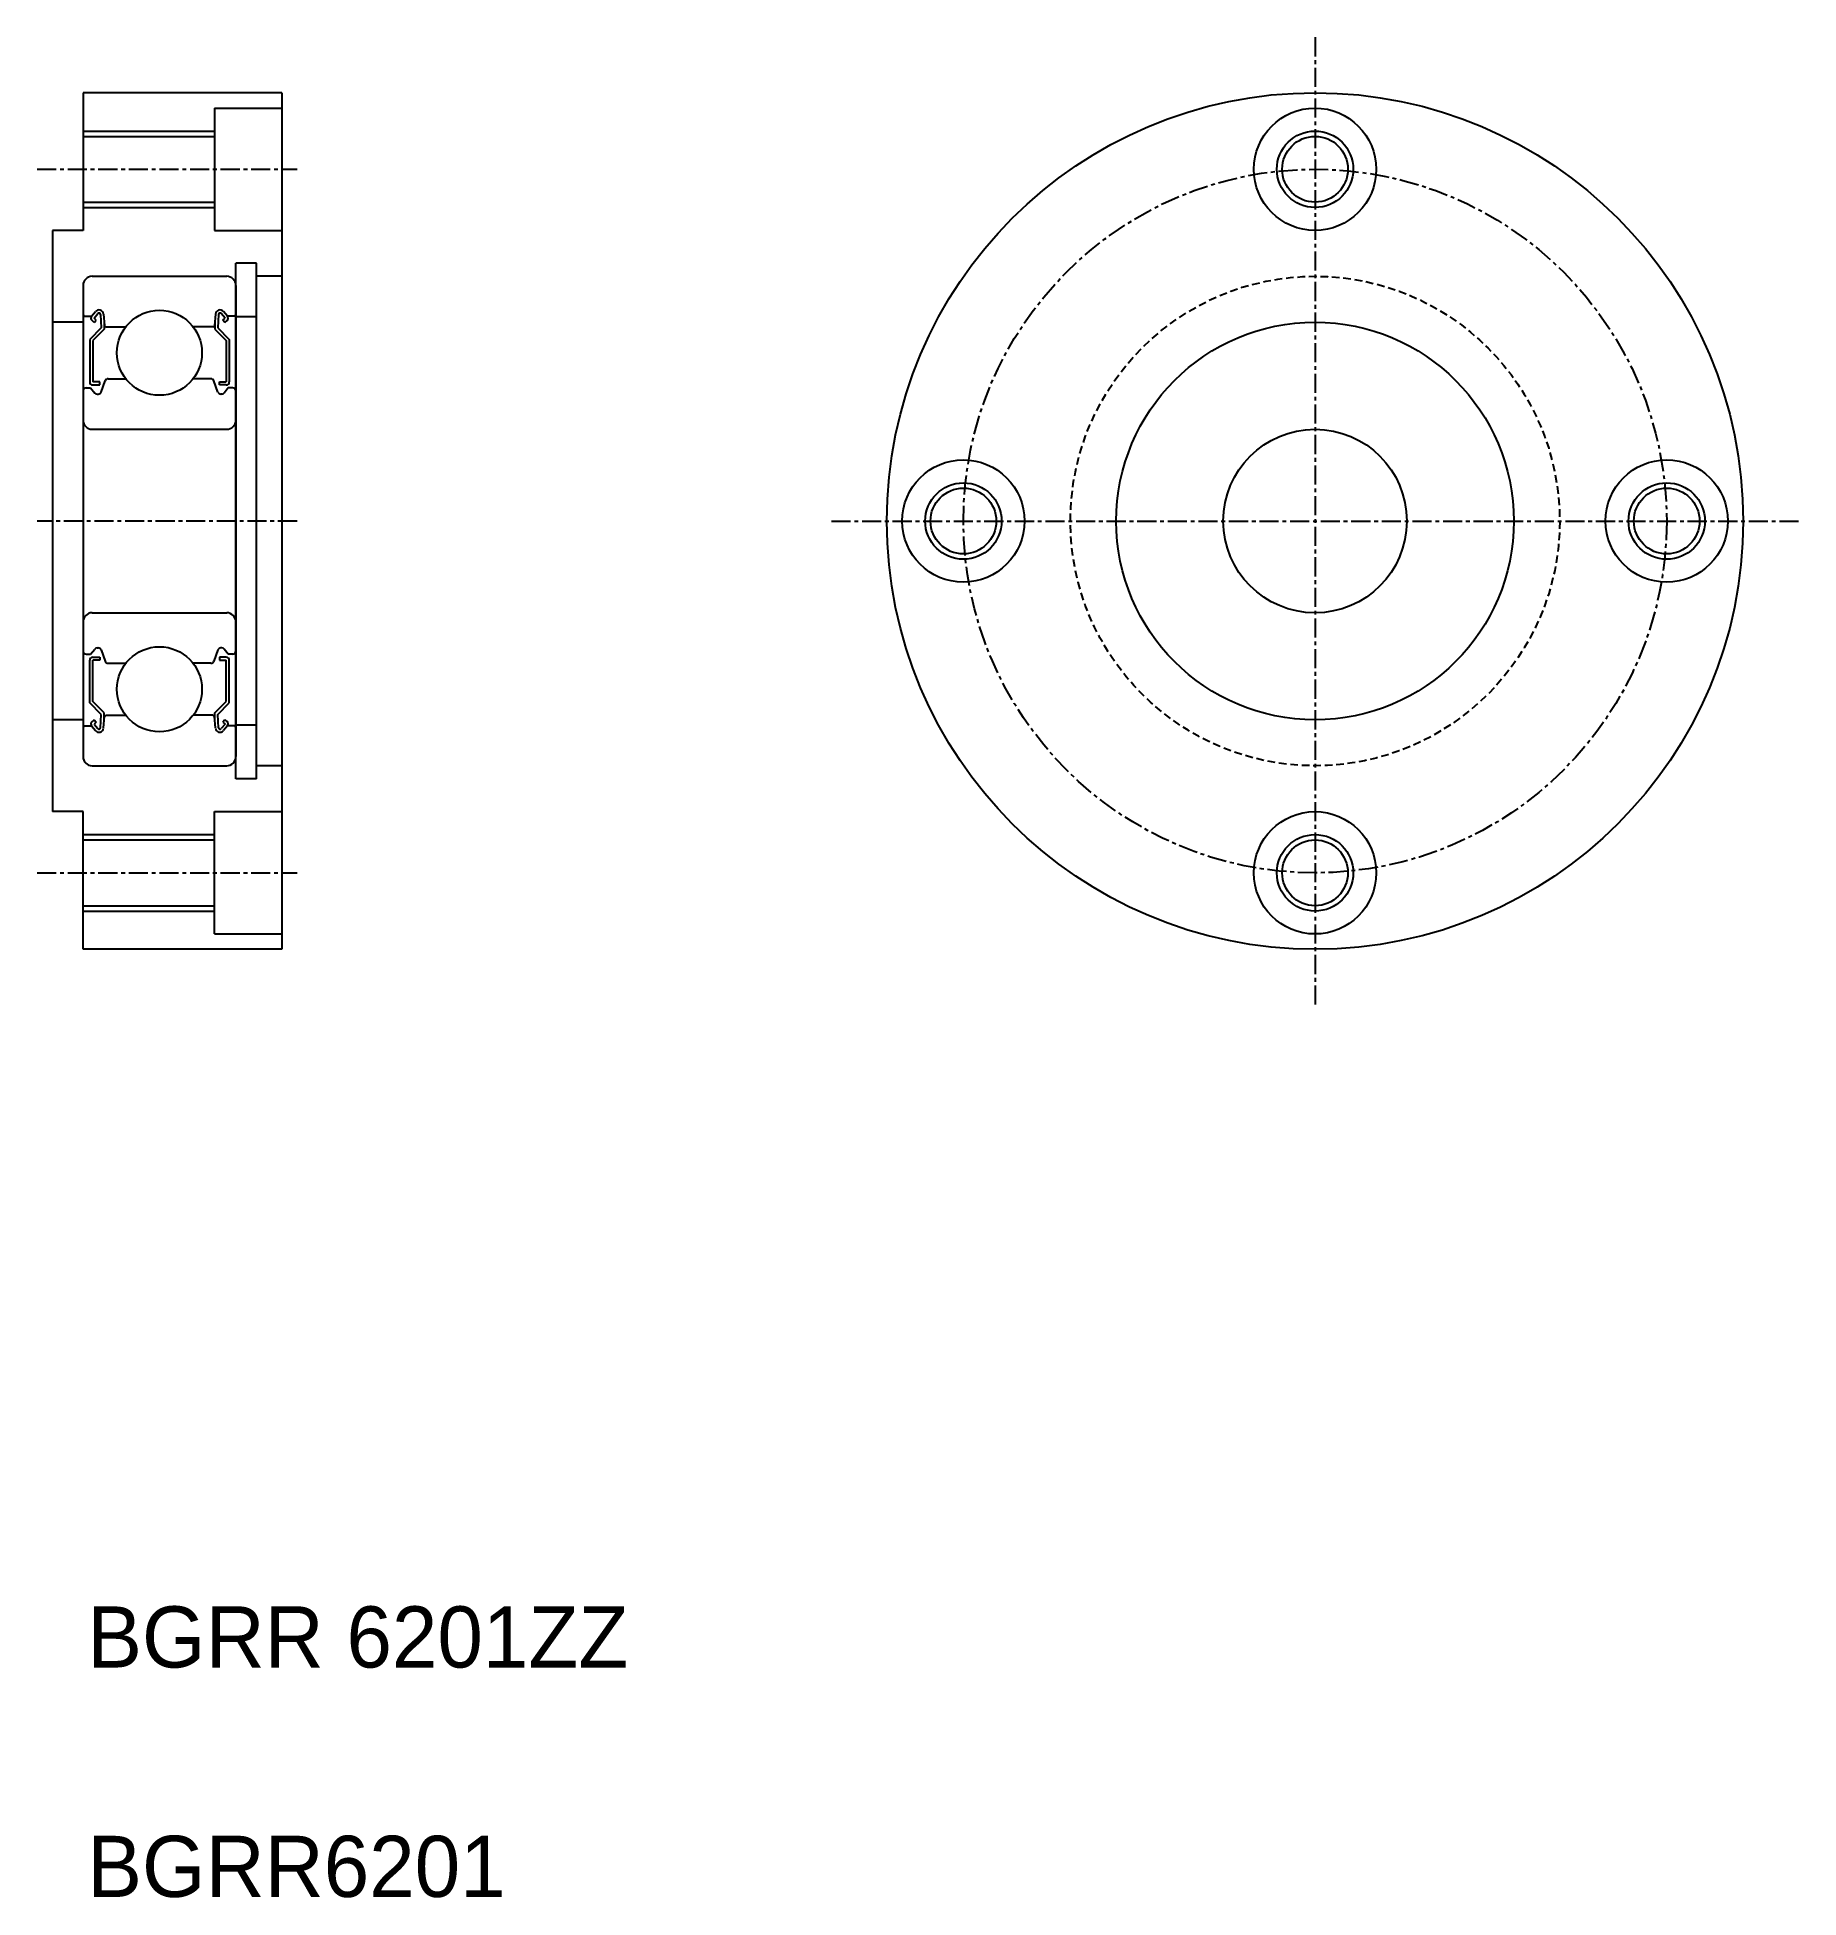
# Model space of a CAD drawing. Extents: x 180 to 295, y 67 to 189.
import ezdxf

# ---------------------------------------------------------------- set-up
doc = ezdxf.new("R2010")
doc.units = 0
doc.linetypes.add('CENTER', pattern=[2, 1.25, -0.25, 0.25, -0.25])
doc.linetypes.add('DASHED', pattern=[0.75, 0.5, -0.25])
doc.layers.get('0').update_dxf_attribs({"linetype": 'CONTINUOUS'})
doc.layers.add('CENTER', color=1, linetype='CENTER')

msp = doc.modelspace()

# ---------------------------------------------------------------- linework, layer by layer
for p, q in [((195.89, 185.07), (182.89, 185.07)), ((182.89, 185.07), (182.89, 176.07)), ((189.39, 185.07), (189.39, 185.07)), ((192.64, 185.07), (192.64, 185.07)), ((195.89, 185.07), (195.89, 129.07)), ((191.49, 184.07), (191.49, 176.07)), ((191.49, 184.07), (195.89, 184.07)), ((182.89, 182.22), (191.49, 182.22)), ((182.89, 177.92), (191.49, 177.92)), ((180.89, 176.07), (180.89, 138.07)), ((182.89, 176.07), (180.89, 176.07)), ((191.49, 176.07), (195.89, 176.07)), ((183.49, 173.07), (192.29, 173.07)), ((192.89, 140.22), (192.89, 173.92)), ((194.24, 173.92), (192.89, 173.92)), ((194.24, 140.22), (194.24, 173.92)), ((195.89, 173.07), (194.24, 173.07)), ((182.89, 172.47), (182.89, 141.67)), ((192.89, 172.47), (192.89, 141.67)), ((182.99, 170.47), (183.45, 170.47)), ((183.45, 170.47), (183.7, 170.76)), ((183.61, 170.34), (183.86, 170.64)), ((183.76, 170.21), (183.61, 170.34)), ((184.03, 170.58), (184.08, 169.7)), ((184.23, 170.6), (184.3, 169.86)), ((191.56, 170.6), (191.49, 169.86)), ((191.75, 170.58), (191.71, 169.7)), ((192.18, 170.34), (191.93, 170.64)), ((192.03, 170.21), (192.18, 170.34)), ((192.33, 170.47), (192.08, 170.76)), ((192.79, 170.47), (192.33, 170.47)), ((194.24, 170.42), (192.89, 170.42)), ((182.89, 170.07), (180.89, 170.07)), ((184.08, 169.7), (183.33, 168.95)), ((183.63, 170.06), (183.48, 170.18)), ((184.28, 169.62), (183.53, 168.87)), ((183.63, 170.06), (183.76, 170.21)), ((184.28, 170.09), (184.28, 169.62)), ((184.4, 169.77), (185.7, 169.77)), ((191.39, 169.77), (190.09, 169.77)), ((191.51, 170.09), (191.51, 169.62)), ((191.51, 169.62), (192.26, 168.87)), ((191.71, 169.7), (192.46, 168.95)), ((192.16, 170.06), (192.03, 170.21)), ((192.16, 170.06), (192.31, 170.18)), ((183.33, 168.95), (183.33, 166.17)), ((183.53, 168.87), (183.53, 166.17)), ((192.26, 168.87), (192.26, 166.17)), ((192.46, 168.95), (192.46, 166.17)), ((183.09, 165.77), (183.39, 165.77)), ((183.39, 165.77), (183.67, 165.44)), ((183.98, 166.17), (183.53, 166.17)), ((183.53, 165.97), (183.98, 165.97)), ((183.98, 165.97), (183.98, 166.17)), ((184.08, 165.5), (184.34, 166.24)), ((184.53, 166.37), (185.7, 166.37)), ((191.26, 166.37), (190.09, 166.37)), ((191.71, 165.5), (191.44, 166.24)), ((191.81, 166.17), (192.26, 166.17)), ((191.81, 165.97), (191.81, 166.17)), ((192.26, 165.97), (191.81, 165.97)), ((192.39, 165.77), (192.12, 165.44)), ((192.69, 165.77), (192.39, 165.77)), ((183.82, 165.37), (183.89, 165.37)), ((191.97, 165.37), (191.9, 165.37)), ((183.49, 163.07), (192.29, 163.07)), ((183.49, 151.07), (192.29, 151.07)), ((183.39, 148.37), (183.67, 148.7)), ((183.82, 148.77), (183.89, 148.77)), ((184.08, 148.64), (184.34, 147.9)), ((191.71, 148.64), (191.44, 147.9)), ((191.97, 148.77), (191.9, 148.77)), ((192.39, 148.37), (192.12, 148.7)), ((183.09, 148.37), (183.39, 148.37)), ((183.33, 145.18), (183.33, 147.97)), ((183.53, 148.17), (183.98, 148.17)), ((183.53, 145.27), (183.53, 147.97)), ((183.98, 147.97), (183.53, 147.97)), ((183.98, 148.17), (183.98, 147.97)), ((184.53, 147.77), (185.7, 147.77)), ((191.26, 147.77), (190.09, 147.77)), ((192.26, 148.17), (191.81, 148.17)), ((191.81, 148.17), (191.81, 147.97)), ((191.81, 147.97), (192.26, 147.97)), ((192.26, 145.27), (192.26, 147.97)), ((192.69, 148.37), (192.39, 148.37)), ((192.46, 145.18), (192.46, 147.97)), ((184.08, 144.43), (183.33, 145.18)), ((184.28, 144.52), (183.53, 145.27)), ((191.51, 144.52), (192.26, 145.27)), ((191.71, 144.43), (192.46, 145.18)), ((182.89, 144.07), (180.89, 144.07)), ((182.99, 143.67), (183.45, 143.67)), ((183.45, 143.67), (183.7, 143.37)), ((183.63, 144.08), (183.48, 143.95)), ((183.76, 143.92), (183.61, 143.8)), ((183.61, 143.8), (183.86, 143.5)), ((183.63, 144.08), (183.76, 143.92)), ((184.03, 143.56), (184.08, 144.43)), ((184.23, 143.54), (184.3, 144.28)), ((184.28, 144.05), (184.28, 144.52)), ((184.4, 144.37), (185.7, 144.37)), ((191.39, 144.37), (190.09, 144.37)), ((191.56, 143.54), (191.49, 144.28)), ((191.51, 144.05), (191.51, 144.52)), ((191.75, 143.56), (191.71, 144.43)), ((192.18, 143.8), (191.93, 143.5)), ((192.16, 144.08), (192.03, 143.92)), ((192.03, 143.92), (192.18, 143.8)), ((192.33, 143.67), (192.08, 143.37)), ((192.16, 144.08), (192.31, 143.95)), ((192.79, 143.67), (192.33, 143.67)), ((194.24, 143.72), (192.89, 143.72)), ((183.49, 141.07), (192.29, 141.07)), ((185.89, 141.07), (185.89, 141.07)), ((187.89, 141.07), (187.89, 141.07)), ((194.24, 140.22), (192.89, 140.22)), ((195.89, 141.07), (194.24, 141.07)), ((182.89, 138.07), (180.89, 138.07)), ((182.89, 129.07), (182.89, 138.07)), ((191.49, 130.07), (191.49, 138.07)), ((191.49, 138.07), (195.89, 138.07)), ((182.89, 136.22), (191.49, 136.22)), ((182.89, 131.92), (191.49, 131.92)), ((195.89, 129.07), (182.89, 129.07)), ((191.49, 130.07), (195.89, 130.07))]:
    msp.add_line(p, q)
at = {"color": 3}
for p, q in [((182.89, 182.57), (191.49, 182.57)), ((182.89, 177.57), (191.49, 177.57)), ((182.89, 136.57), (191.49, 136.57)), ((182.89, 131.57), (191.49, 131.57))]:
    msp.add_line(p, q, dxfattribs=at)
for centre, radius in [((263.47, 157.07), 28), ((263.47, 180.07), 4), ((263.47, 180.07), 2.15), ((187.89, 168.07), 2.78), ((187.89, 168.07), 2.78), ((263.47, 157.07), 13), ((263.47, 157.07), 6), ((240.47, 157.07), 4), ((286.47, 157.07), 4), ((240.47, 157.07), 2.15), ((286.47, 157.07), 2.15), ((187.89, 146.07), 2.78), ((187.89, 146.07), 2.78), ((263.47, 134.07), 4), ((263.47, 134.07), 2.15)]:
    msp.add_circle(centre, radius)
for centre in [(263.47, 180.07), (240.47, 157.07), (286.47, 157.07), (263.47, 134.07)]:
    msp.add_circle(centre, 2.5, dxfattribs=at)
at = {"color": 3, "linetype": 'DASHED'}
msp.add_circle((263.47, 157.07), 16, dxfattribs=at)
for centre, radius, start, end in [((183.49, 172.47), 0.6, 90, 180), ((192.29, 172.47), 0.6, 0, 90), ((182.99, 170.57), 0.1, 180, 270), ((183.61, 170.34), 0.2, 140.0012, 230.087), ((183.93, 170.57), 0.3, 4.9968, 140.0012), ((183.93, 170.57), 0.1, 2.8198, 140.0002), ((191.85, 170.57), 0.3, 39.9988, 175.0032), ((191.85, 170.57), 0.1, 39.9998, 177.1802), ((192.18, 170.34), 0.2, 309.913, 39.9988), ((192.79, 170.57), 0.1, 270, 0), ((184.4, 169.87), 0.1, 184.9968, 270), ((191.39, 169.87), 0.1, 270, 355.0032), ((183.09, 165.57), 0.2, 90, 180), ((183.53, 166.17), 0.2, 180, 270), ((183.89, 165.57), 0.2, 270, 339.9916), ((184.53, 166.17), 0.2, 90, 159.9916), ((191.26, 166.17), 0.2, 20.0084, 90), ((191.9, 165.57), 0.2, 200.0084, 270), ((192.26, 166.17), 0.2, 270, 0), ((192.69, 165.57), 0.2, 0, 90), ((183.82, 165.57), 0.2, 219.9952, 270), ((191.97, 165.57), 0.2, 270, 320.0048), ((183.49, 163.67), 0.6, 180, 270), ((192.29, 163.67), 0.6, 270, 0), ((183.49, 150.47), 0.6, 90, 180), ((192.29, 150.47), 0.6, 0, 90), ((183.09, 148.57), 0.2, 180, 270), ((183.82, 148.57), 0.2, 90, 140.0048), ((183.89, 148.57), 0.2, 20.0084, 90), ((191.9, 148.57), 0.2, 90, 159.9916), ((191.97, 148.57), 0.2, 39.9952, 90), ((192.69, 148.57), 0.2, 270, 0), ((183.53, 147.97), 0.2, 90, 180), ((184.53, 147.97), 0.2, 200.0084, 270), ((191.26, 147.97), 0.2, 270, 339.9916), ((192.26, 147.97), 0.2, 0, 90), ((182.99, 143.57), 0.1, 90, 180), ((183.61, 143.8), 0.2, 129.913, 219.9988), ((183.93, 143.56), 0.1, 219.9998, 357.1802), ((184.4, 144.27), 0.1, 90, 175.0032), ((191.39, 144.27), 0.1, 4.9968, 90), ((191.85, 143.56), 0.1, 182.8198, 320.0002), ((192.18, 143.8), 0.2, 320.0012, 50.087), ((192.79, 143.57), 0.1, 0, 90), ((183.93, 143.56), 0.3, 219.9988, 355.0032), ((191.85, 143.56), 0.3, 184.9968, 320.0012), ((183.49, 141.67), 0.6, 180, 270), ((192.29, 141.67), 0.6, 270, 0)]:
    msp.add_arc(centre, radius, start, end)
at = {"layer": 'CENTER', "color": 1, "linetype": 'CENTER'}
for p, q in [((263.47, 188.7), (263.47, 125.43)), ((179.89, 180.07), (196.89, 180.07)), ((196.89, 157.07), (179.89, 157.07)), ((231.84, 157.07), (295.11, 157.07)), ((179.89, 134.07), (196.89, 134.07))]:
    msp.add_line(p, q, dxfattribs=at)
msp.add_circle((263.47, 157.07), 23, dxfattribs=at)

# ---------------------------------------------------------------- texts
for s, p in [('BGRR 6201ZZ', (183.18, 82.11)), ('BGRR6201', (183.18, 67.11))]:
    msp.add_text(s, height=4).set_placement(p)

doc.saveas('drawing.dxf')
